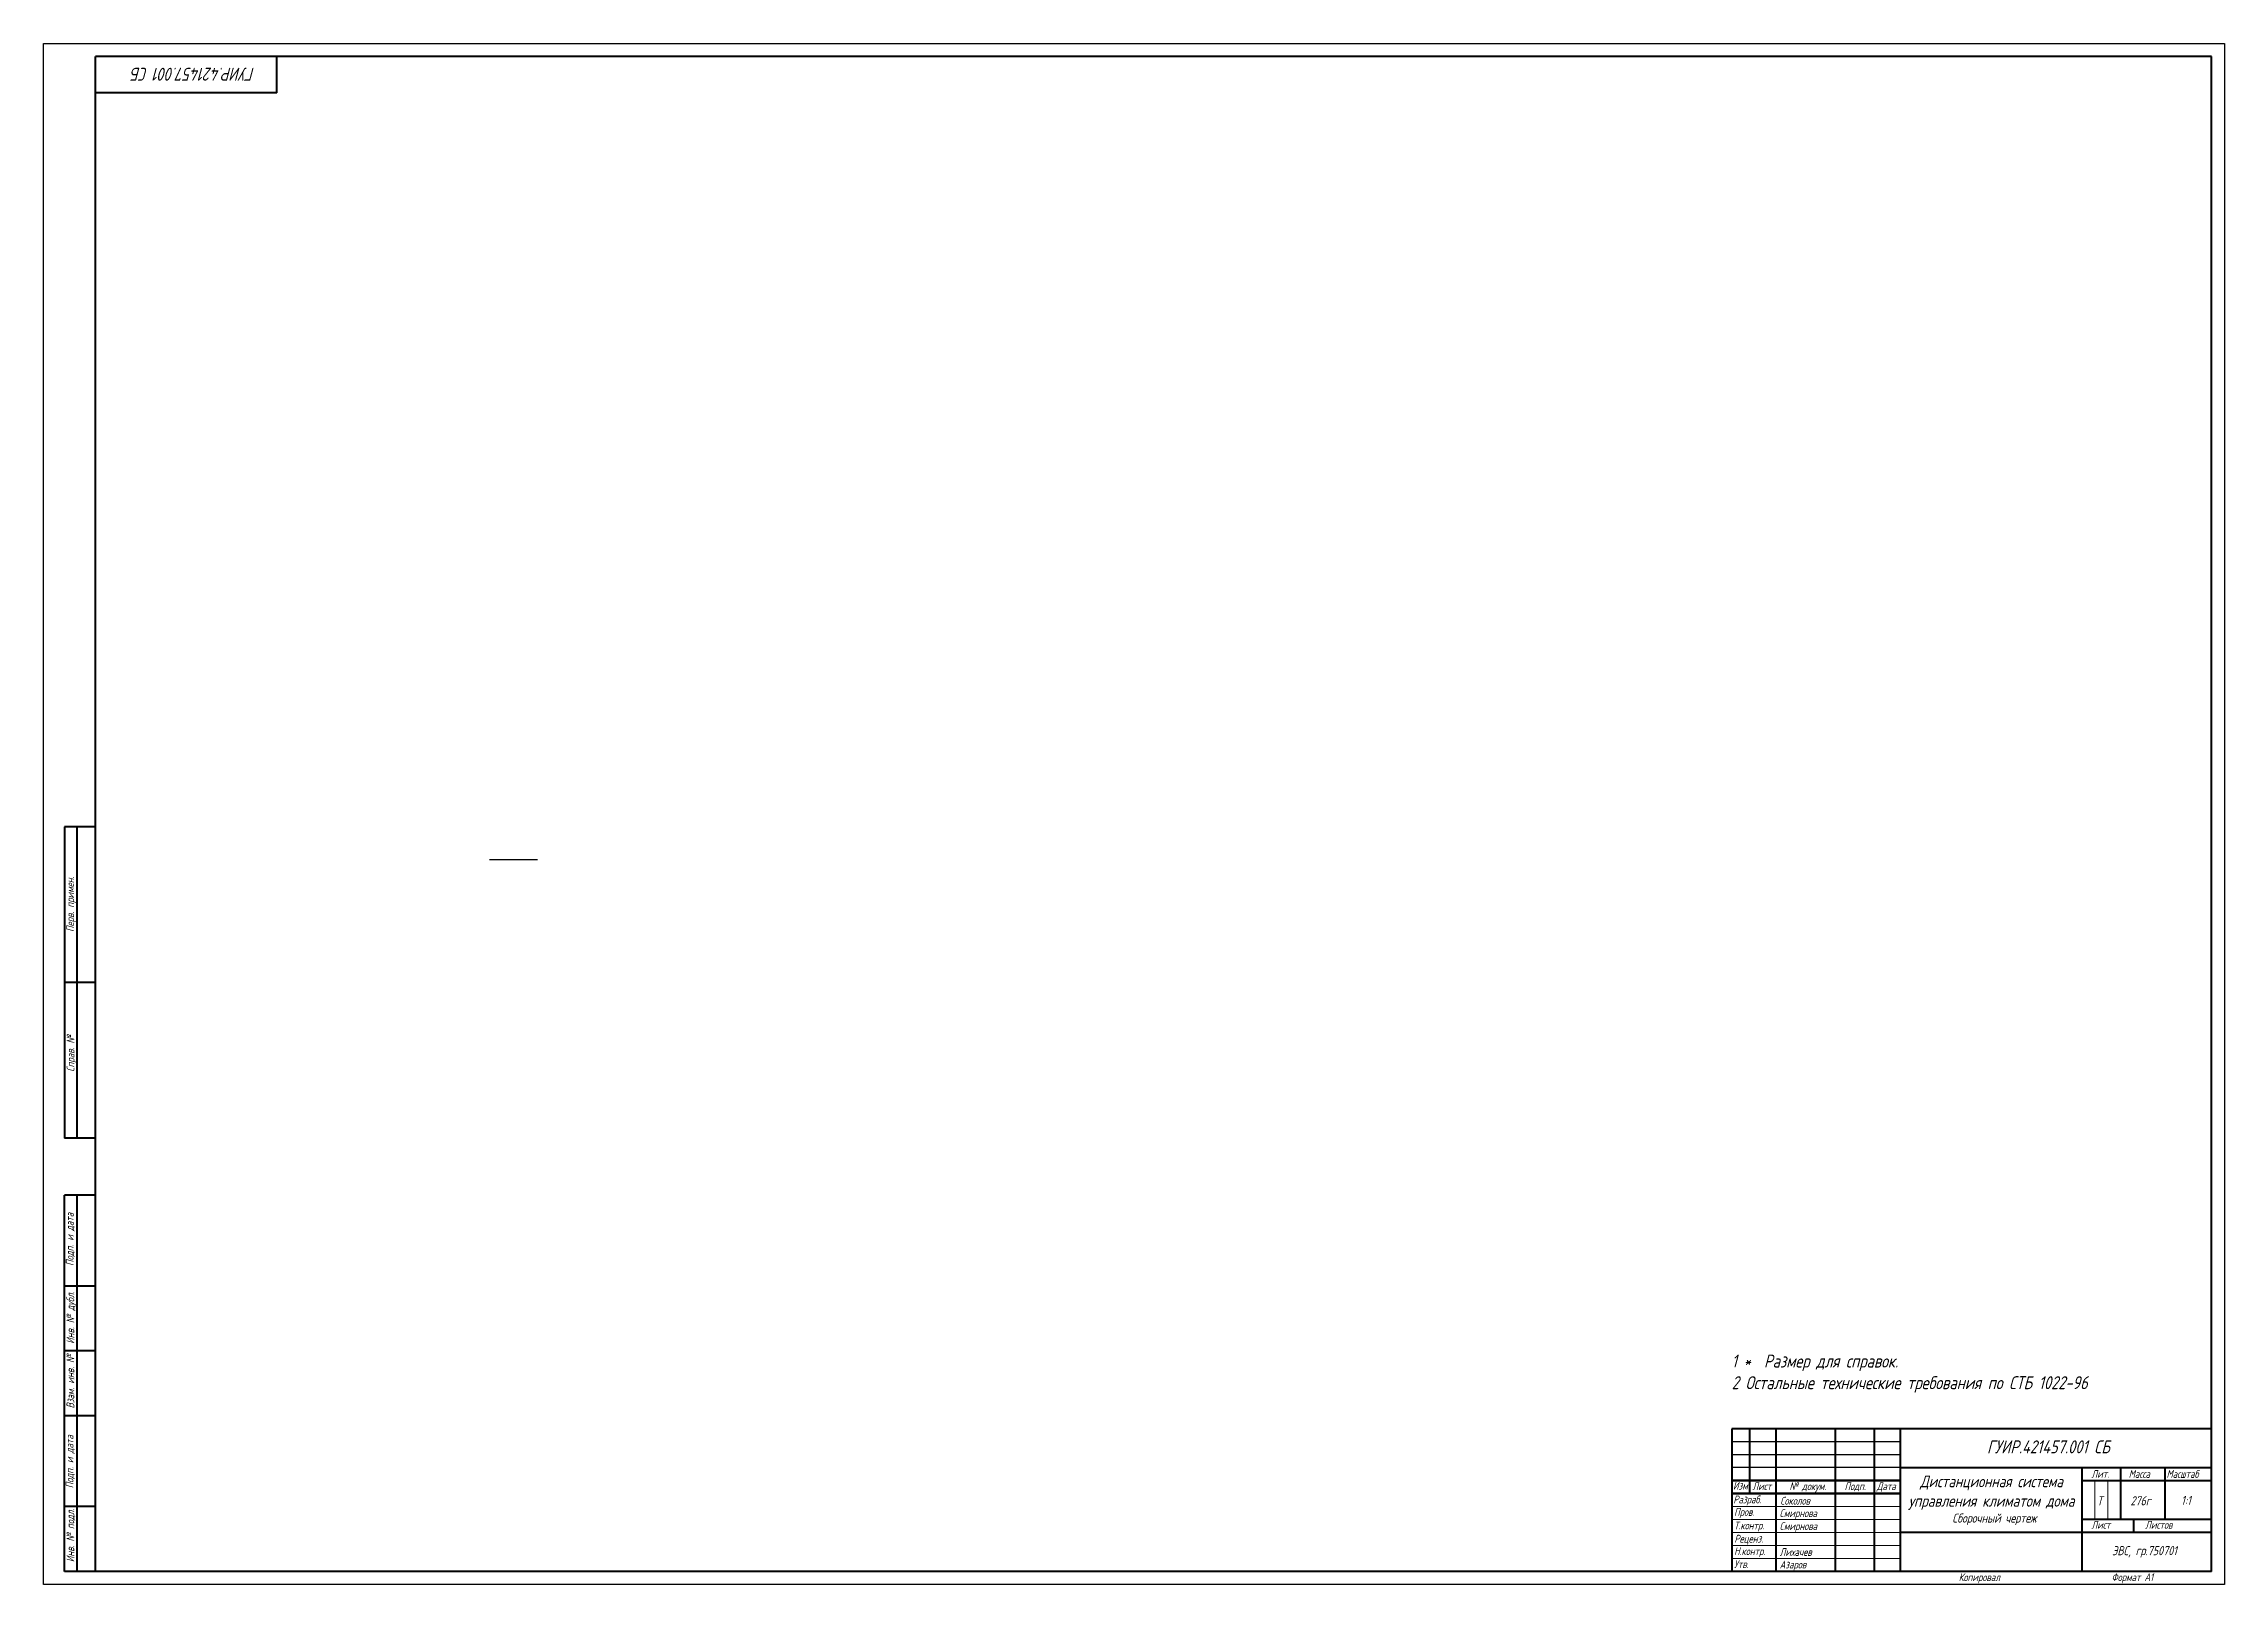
# Model space of a CAD drawing. Extents: x 260 to 1784, y 70 to 664.
# Drawn here: x 260 to 1101, y 70 to 664 of the extents above; entities that cross this region are included whole.
import ezdxf

# ---------------------------------------------------------------- set-up
doc = ezdxf.new("R2010")
doc.units = 0
doc.header["$MEASUREMENT"] = 0
doc.layers.get('0').update_dxf_attribs({"linetype": 'CONTINUOUS'})
doc.layers.add('KONTUR', color=7, linetype='CONTINUOUS')
for name, color, linetype, lineweight in [('Основная', 7, 'CONTINUOUS', 40), ('текст', 7, 'CONTINUOUS', 30), ('тонкая', 7, 'CONTINUOUS', 20)]:
    doc.layers.add(name, color=color, linetype=linetype, lineweight=lineweight)
doc.styles.add('GOST type A0', font='', dxfattribs={"oblique": 15, "height": 3.5})
doc.styles.get('GOST type A0').set_extended_font_data('GOST type A')

msp = doc.modelspace()

# ---------------------------------------------------------------- linework, layer by layer
at = {"extrusion": (1.2195e-32, -1.22465e-16, -1)}
msp.add_line((431.94, 349.5, -83), (450.44, 349.5, -83), dxfattribs=at)
for p, q in [((976, 125), (911, 125)), ((976, 120), (911, 120)), ((976, 115), (911, 115)), ((1046, 75), (1046, 75)), ((1046, 75), (1046, 75)), ((1046, 75), (1046, 75))]:
    msp.add_line(p, q)
at = {"lineweight": 50}
for p, q in [((976, 110), (911, 110)), ((976, 105), (911, 105))]:
    msp.add_line(p, q, dxfattribs=at)
at = {"layer": 'KONTUR'}
for p, q in [((260, 70), (260, 664)), ((260, 664), (1101, 664)), ((1101, 664), (1101, 70)), ((1101, 70), (260, 70))]:
    msp.add_line(p, q, dxfattribs=at)
at = {"layer": 'Основная'}
for p, q in [((280, 115), (280, 659)), ((1096, 659), (280, 659)), ((350, 645), (350, 659)), ((1096, 75), (1096, 659)), ((350, 645), (280, 645)), ((268, 362), (268, 242)), ((280, 362), (268, 362)), ((273, 242), (273, 362)), ((280, 302), (268, 302)), ((280, 242), (268, 242)), ((268, 75), (268, 220)), ((280, 220), (268, 220)), ((273, 75), (273, 220)), ((280, 185), (268, 185)), ((280, 160), (268, 160)), ((280, 135), (268, 135)), ((911, 130), (911, 75)), ((1096, 130), (911, 130)), ((918, 105), (918, 130)), ((928, 130), (928, 75)), ((951, 75), (951, 130)), ((966, 130), (966, 75)), ((976, 130), (976, 75)), ((280, 75), (280, 115)), ((976, 115), (1096, 115)), ((1046, 115), (1046, 75)), ((1046, 110), (1096, 110)), ((1061, 115), (1061, 95)), ((1078, 115), (1078, 95)), ((280, 100), (268, 100)), ((1096, 95), (1046, 95)), ((1066, 95), (1066, 90)), ((1096, 90), (976, 90)), ((1096, 75), (268, 75))]:
    msp.add_line(p, q, dxfattribs=at)
at = {"layer": 'тонкая'}
for p, q in [((1050.99, 109.79), (1050.99, 95)), ((1056.07, 109.79), (1056.07, 95)), ((911, 100), (976, 100)), ((976, 95), (911, 95)), ((976, 90), (911, 90))]:
    msp.add_line(p, q, dxfattribs=at)
for points in [[(911, 85), (976, 85)], [(911, 80), (976, 80)]]:
    msp.add_lwpolyline(points, dxfattribs=at)

# ---------------------------------------------------------------- texts
at = {"layer": 'текст', "style": 'GOST type A0', "oblique": 15}
for s, p in [('Перв. примен.', (271.75, 321.51)), ('Справ. №', (271.91, 267.63)), ('Подп. и дата', (271.57, 192.77)), ('Инв. № дубл.', (271.82, 162.75)), ('Взам. инв. №', (271.82, 137.82)), ('Подп. и дата', (271.52, 107.03)), ('Инв. № подл.', (271.82, 78.57))]:
    msp.add_text(s, height=3, rotation=90, dxfattribs=at).set_placement(p)
for s, p in [('Изм', (911.5, 106.5)), ('Лист', (918.98, 106.35)), ('№ докум. ', (933.26, 106.35)), ('Подп.', (954.51, 106.35)), ('Дата', (966.96, 106.35)), ('Лит.', (1049.72, 111.07)), ('Масса', (1064.09, 111.07)), ('Масштаб', (1078.68, 111.07)), ('Разраб.', (911.62, 101.25)), ('Пров.', (911.92, 96.41)), ('Т.контр.', (911.92, 91.22)), ('Лист', (1049.72, 91.45)), ('Листов', (1070.44, 91.45)), ('Н.контр.', (911.92, 81.3)), ('Реценз.', (912.04, 86.1)), ('Утв.', (911.92, 76.28)), ('Копировал', (998.54, 71.25)), ('Формат А1', (1057.46, 71.25))]:
    msp.add_text(s, height=3, dxfattribs=at).set_placement(p)
at = {"layer": 'тонкая', "style": 'GOST type A0', "oblique": 15}
for s, p in [('Т', (1051.9, 100.47)), ('276г', (1064.76, 100.48)), ('1:1', (1084.3, 100.63))]:
    msp.add_text(s, height=3.5, dxfattribs=at).set_placement(p)
at = {"layer": 'тонкая', "insert": (341.46, 649.7), "char_height": 5, "attachment_point": 1, "rotation": 180, "style": 'GOST type A0'}
msp.add_mtext_dynamic_manual_height_columns('ГУИР.421457.001 СБ', width=52.3276, gutter_width=47.88, heights=[3.68], dxfattribs=at)
at = {"layer": 'тонкая', "insert": (911, 158.59), "char_height": 5, "width": 157.0816, "attachment_point": 1, "style": 'GOST type A0'}
msp.add_mtext('\\pxqj,t1;1 *  Размер для справок.\\P\\pr1.09015;2 Остальные технические требования по СТБ 1022-96', dxfattribs=at)
at = {"layer": 'тонкая', "attachment_point": 1, "style": 'GOST type A0'}
for s, width, gutter_width, heights, insert, char_height in [('ГУИР.421457.001 СБ', 52.3276, 47.88, [3.68], (1009.46, 125.52), 5), ('\\pxqc;Дистанционная система управления климатом дома', 78.7971, 12.5, [16.73], (971.79, 111.95), 4.5), ('Соколов', 7.5622, 12.5, [0], (929.75, 103.74), 3), ('Смирнова', 7.5622, 12.5, [0], (929.46, 98.94), 3), ('Смирнова', 7.5622, 12.5, [0], (929.49, 93.97), 3), ('Сборочный чертеж', 63.2793, 12.5, [0], (996.08, 97.3), 3.5), ('ЭВС, гр.750701', 28.5892, 12.5, [2.56], (1057.71, 84.75), 3.5), ('Лихачев', 7.5622, 12.5, [0], (929.49, 83.97), 3), ('Азаров', 7.5622, 12.5, [0], (929.49, 79.13), 3)]:
    msp.add_mtext_dynamic_manual_height_columns(s, width=width, gutter_width=gutter_width, heights=heights, dxfattribs=dict(at, insert=insert, char_height=char_height))

doc.saveas('drawing.dxf')
